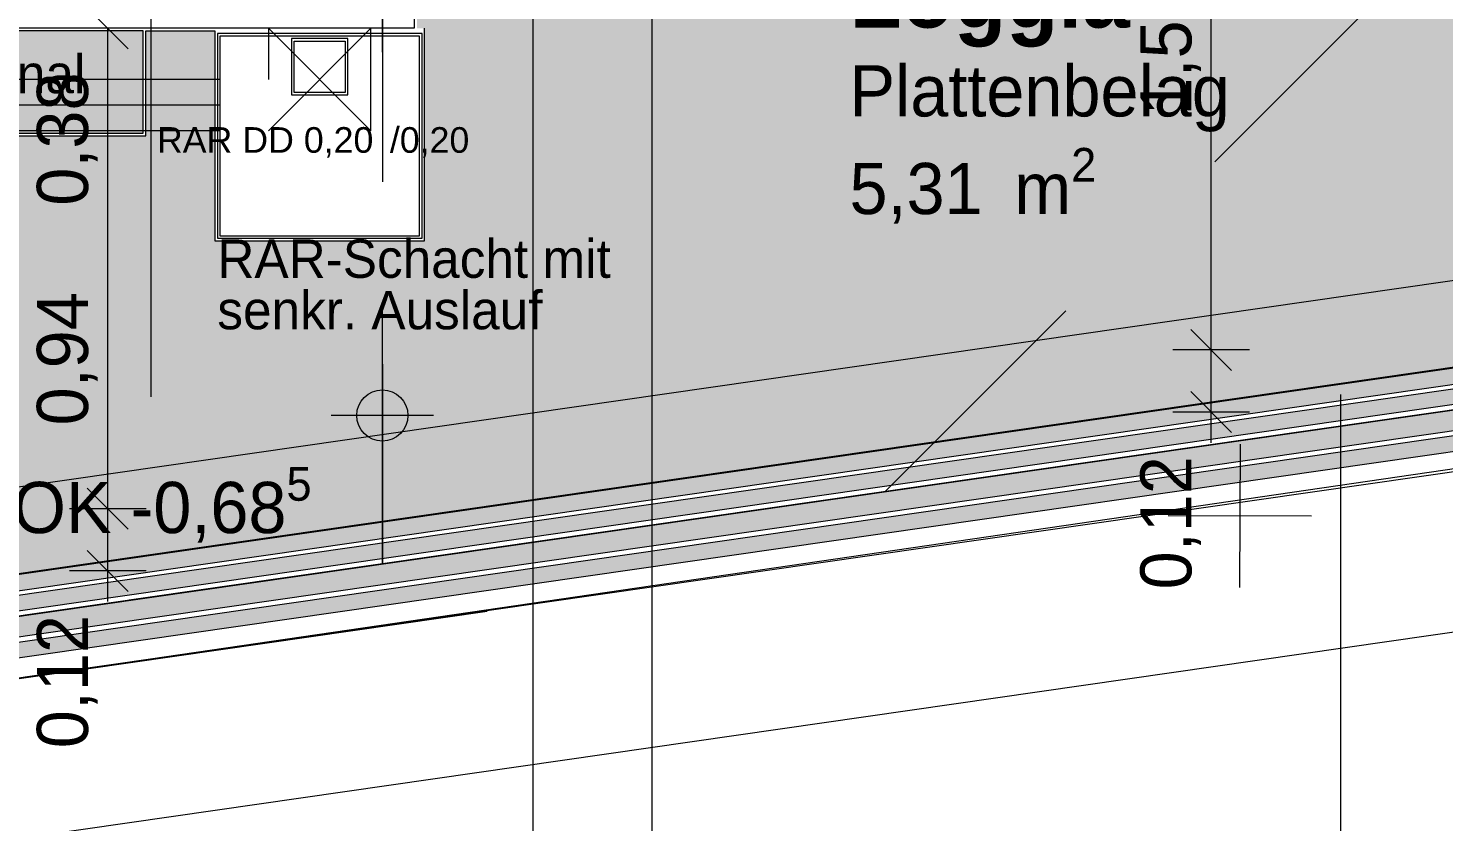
# Model space of a CAD drawing. Header units: metres. Extents: x -3.9 to 83, y -38 to 6.2.
# Drawn here: x 11.76 to 14.527, y -32.629 to -31.08 of the extents above; entities that cross this region are included whole.
import ezdxf

# ---------------------------------------------------------------- set-up
doc = ezdxf.new("R2010")
doc.units = ezdxf.units.M
doc.header["$MEASUREMENT"] = 0
for name, pattern in [('Achse', [0.004, 0.002, -0.001, 0, -0.001]), ('Grenzlinie', [0.008, 0.003, -0.005]), ('PUNKT', [1, 0, -1]), ('Schnittlinie', [0.006, 0.003, -0.0015, 0, -0.0015]), ('Untersicht', [0.001, 0.0005, -0.0005])]:
    doc.linetypes.add(name, pattern=pattern)
for name, color, linetype in [('0._EG PP_2_000 Achsraster', 7, 'Continuous'), ('0._EG PP_2_210 Decke', 7, 'Continuous'), ('0._EG PP_2_220 Bodenaufbau', 7, 'Continuous'), ('0._EG PP_2_221 Bodenaufbau - Abdichtung', 7, 'Continuous'), ('0._EG PP_2_221 Bodenaufbau - Terrassenbelag', 7, 'Continuous'), ('0._EG PP_2_270 Deckendurchbruchsymbol', 7, 'Continuous'), ('0._EG PP_2_450 Absturzsicherung', 7, 'Continuous'), ('0._EG PP_2_611 Entwässerung', 7, 'Continuous'), ('0._EG PP_2_810 Raum', 7, 'Continuous'), ('0._EG PP_2_815 Raumbegrenzung', 7, 'Continuous'), ('0._EG PP_2_851 Marker Schnitt', 7, 'Continuous'), ('0._EG PP_2_950 Polierplan Bemaßung', 7, 'Continuous'), ('0._EG PP_2_955 Polierplan Beschriftung', 7, 'Continuous'), ('0._EG PP_2_Bauwerke_Gebäude - Haus.verm', 7, 'Continuous'), ('0._EG PP_2_Bauwerke_Stützmauer.verm', 7, 'Continuous'), ('0._EG PP_2_Gelände_Geländepunkt.verm', 7, 'Continuous'), ('0._EG PP_2_Kataster Grenzen_Grundstücksgrenze.verm', 7, 'Continuous'), ('0._EG PP_2_Neubau_840 Baulinien', 7, 'Continuous')]:
    doc.layers.add(name, color=color, linetype=linetype)
doc.styles.add('ERSTELLTER_STIL_1', font='arial.ttf')
doc.styles.add('ERSTELLTER_STIL_10', font='')
doc.styles.add('ERSTELLTER_STIL_2', font='')
doc.styles.get('ERSTELLTER_STIL_10').set_extended_font_data('Eurostile', bold=True)
doc.styles.get('ERSTELLTER_STIL_2').set_extended_font_data('Eurostile')
doc.linetypes.add('Grenze Grundstück', pattern='A,0,[1,415_260415_PP_VA_1_3 0 EG1.Shx,S=0.00031746,R=0,X=0,Y=0],-0.04,0', length=0.04)

msp = doc.modelspace()

# ---------------------------------------------------------------- hatches: boundary and pattern name
at = {"layer": '0._EG PP_2_220 Bodenaufbau', "linetype": 'Continuous', "lineweight": 0, "true_color": 0x000000}
msp.add_hatch(color=18, dxfattribs=at).paths.add_polyline_path([(9.67, -32.4759), (18.4055, -31.22), (18.4099, -30.185), (18.2099, -30.185), (18.2062, -31.0466), (9.87, -32.2451), (9.87, -31.215), (9.67, -31.215)])
at = {"layer": '0._EG PP_2_221 Bodenaufbau - Terrassenbelag', "linetype": 'Continuous', "lineweight": 0, "true_color": 0x111111}
msp.add_hatch(color=250, dxfattribs=at).paths.add_polyline_path([(9.8, -31.215), (9.87, -31.215), (9.87, -32.2451), (18.2062, -31.0466), (18.2099, -30.185), (18.0091, -30.185), (18.0091, -30.315), (17.85, -30.315), (17.85, -30.39), (15.59, -30.39), (15.59, -30.185), (15.345, -30.185), (15.345, -30.595), (14.935, -30.595), (14.935, -30.185), (14.665, -30.185), (14.665, -30.39), (12.755, -30.39), (12.755, -30.185), (12.52, -30.185), (12.52, -31.08), (12.535, -31.08), (12.535, -31.495), (12.125, -31.495), (12.125, -31.085), (11.99, -31.085), (11.99, -31.29), (10.08, -31.29), (10.08, -31.085), (9.8, -31.085)])
at = {"layer": '0._EG PP_2_450 Absturzsicherung', "linetype": 'Continuous', "lineweight": 13, "true_color": 0xff6400}
for points in [[(18.6406, -31.1963), (9.665, -32.486), (9.665, -32.5164), (18.6404, -31.2267)], [(18.7302, -31.2744), (9.665, -32.577), (9.665, -32.6073), (18.7301, -31.3047)]]:
    msp.add_hatch(color=30, dxfattribs=at).paths.add_polyline_path(points)
at = {"layer": '0._EG PP_2_450 Absturzsicherung', "linetype": 'Continuous', "lineweight": 13, "true_color": 0xb85600}
msp.add_hatch(color=32, dxfattribs=at).paths.add_polyline_path([(18.6804, -31.231), (9.665, -32.5265), (9.665, -32.5669), (18.6803, -31.2714)])
at = {"layer": '0._EG PP_2_611 Entwässerung', "linetype": 'Continuous', "lineweight": 13, "true_color": 0x89cdad}
msp.add_hatch(color=123, dxfattribs=at).paths.add_polyline_path([(10.085, -31.285), (11.985, -31.285), (11.985, -31.085), (10.085, -31.085)])
at = {"layer": '0._EG PP_2_950 Polierplan Bemaßung', "linetype": 'Continuous', "lineweight": 13, "true_color": 0x6c6cff}
for points in [[(12.4525, -31.8361), (12.5025, -31.8361), (12.4987, -31.8169), (12.4879, -31.8007), (12.4717, -31.7899), (12.4525, -31.7861)], [(12.4525, -31.8361), (12.4025, -31.8361), (12.4063, -31.8552), (12.4172, -31.8714), (12.4334, -31.8822), (12.4525, -31.8861)]]:
    msp.add_hatch(color=171, dxfattribs=at).paths.add_polyline_path(points)

# ---------------------------------------------------------------- linework, layer by layer
at = {"layer": '0._EG PP_2_000 Achsraster', "color": 5, "linetype": 'Achse', "lineweight": 0, "ltscale": 1000}
msp.add_line((12, 3), (12, -36), dxfattribs=at)
at = {"layer": '0._EG PP_2_210 Decke', "color": 8, "linetype": 'Continuous', "lineweight": 13, "ltscale": 1000, "flags": 128}
msp.add_lwpolyline([(0.1962, -30.98), (0.1998, -33.8865), (18.7205, -31.2253), (18.7275, -29.58), (11.985, -29.58), (11.985, -30.48), (9.135, -30.48), (9.135, -30.98)], close=True, dxfattribs=at)
at = {"layer": '0._EG PP_2_220 Bodenaufbau', "color": 7, "linetype": 'Continuous', "lineweight": 13, "ltscale": 1000, "true_color": 0xf4f4f4, "flags": 128}
for points in [[(0.5091, -33.33), (0.1991, -33.3299), (0.1997, -33.8043), (18.4106, -31.1861), (18.4149, -30.18), (12.515, -30.18), (12.515, -31.08), (9.665, -31.08), (9.665, -31.58), (0.5066, -31.58)], [(0.5091, -33.33), (0.1991, -33.3299), (0.1997, -33.8057), (18.5407, -31.1689), (18.5449, -30.18), (12.515, -30.18), (12.515, -31.08), (9.665, -31.08), (9.665, -31.58), (0.5066, -31.58)], [(9.67, -32.4759), (18.4055, -31.22), (18.4099, -30.185), (18.2099, -30.185), (18.2062, -31.0466), (9.87, -32.2451), (9.87, -31.215), (9.67, -31.215)]]:
    msp.add_lwpolyline(points, close=True, dxfattribs=at)
at = {"layer": '0._EG PP_2_221 Bodenaufbau - Abdichtung', "color": 171, "linetype": 'Untersicht', "lineweight": 13, "ltscale": 1000, "true_color": 0x6c6cff, "flags": 128}
for points in [[(15.14, -30.28), (13.4349, -31.9852)], [(13.4349, -31.9852), (15.14, -30.28)], [(12.4525, -30.88), (12.4525, -32.1258)], [(12.4525, -32.1264), (12.4525, -30.88)], [(16.4165, -31.5565), (13.4349, -31.9852)], [(13.4349, -31.9852), (12.4525, -32.1264)], [(12.4525, -32.1258), (10.9297, -32.3447)]]:
    msp.add_lwpolyline(points, dxfattribs=at)
at = {"layer": '0._EG PP_2_221 Bodenaufbau - Terrassenbelag', "color": 7, "linetype": 'Continuous', "lineweight": 18, "ltscale": 1000, "flags": 128}
for points in [[(18.2062, -31.0466), (9.87, -32.2451)], [(11.99, -31.0848), (12.125, -31.0848)], [(11.99, -31.085), (12.125, -31.085)], [(11.99, -31.29), (11.99, -31.085)], [(12.125, -31.085), (12.125, -31.495)], [(12.535, -31.495), (12.535, -31.08)], [(10.08, -31.2898), (11.99, -31.2898)], [(10.08, -31.29), (11.99, -31.29)], [(12.125, -31.4948), (12.535, -31.4948)], [(12.125, -31.495), (12.535, -31.495)]]:
    msp.add_lwpolyline(points, dxfattribs=at)
at = {"layer": '0._EG PP_2_270 Deckendurchbruchsymbol', "color": 7, "linetype": 'Untersicht', "lineweight": 13, "ltscale": 1000}
for p, q in [((12.23, -31.28), (12.43, -31.08)), ((12.23, -31.08), (12.43, -31.28))]:
    msp.add_line(p, q, dxfattribs=at)
at = {"layer": '0._EG PP_2_270 Deckendurchbruchsymbol', "color": 7, "linetype": 'Untersicht', "lineweight": 13, "ltscale": 1000, "flags": 128}
msp.add_lwpolyline([(12.43, -31.28), (12.43, -31.08), (12.23, -31.08), (12.23, -31.28)], close=True, dxfattribs=at)
at = {"layer": '0._EG PP_2_450 Absturzsicherung', "color": 7, "linetype": 'Continuous', "lineweight": 18, "ltscale": 1000}
for p, q in [((18.6404, -31.2267), (9.665, -32.5164)), ((18.6704, -31.2325), (9.665, -32.5265)), ((9.665, -32.5669), (18.6803, -31.2714)), ((9.665, -32.577), (18.7202, -31.2758))]:
    msp.add_line(p, q, dxfattribs=at)
at = {"layer": '0._EG PP_2_450 Absturzsicherung', "color": 7, "linetype": 'Continuous', "lineweight": 18, "ltscale": 1000, "flags": 128}
for points in [[(18.6406, -31.1963), (9.665, -32.486)], [(9.665, -32.6073), (18.7301, -31.3047)]]:
    msp.add_lwpolyline(points, dxfattribs=at)
at = {"layer": '0._EG PP_2_611 Entwässerung', "color": 7, "linetype": 'Continuous', "lineweight": 13, "ltscale": 1000}
for p, q in [((12.53, -31.09), (12.13, -31.09)), ((12.13, -31.09), (12.13, -31.49)), ((12.53, -31.49), (12.53, -31.09)), ((12.525, -31.095), (12.135, -31.095)), ((12.135, -31.095), (12.135, -31.485)), ((12.525, -31.485), (12.525, -31.095)), ((12.13, -31.49), (12.53, -31.49)), ((12.135, -31.485), (12.525, -31.485))]:
    msp.add_line(p, q, dxfattribs=at)
at = {"layer": '0._EG PP_2_611 Entwässerung', "color": 8, "linetype": 'Untersicht', "lineweight": 0, "ltscale": 1000}
for p, q in [((12.135, -31.18), (9.8685, -31.18)), ((12.135, -31.18), (12.135, -31.28)), ((12.135, -31.28), (9.8685, -31.28))]:
    msp.add_line(p, q, dxfattribs=at)
at = {"layer": '0._EG PP_2_611 Entwässerung', "color": 76, "linetype": 'Achse', "lineweight": 13, "ltscale": 1000, "true_color": 0x3f7f02}
msp.add_line((12.135, -31.23), (9.8685, -31.23), dxfattribs=at)
at = {"layer": '0._EG PP_2_611 Entwässerung', "color": 123, "linetype": 'Continuous', "lineweight": 13, "ltscale": 1000, "true_color": 0x89cdad, "flags": 128}
msp.add_lwpolyline([(10.085, -31.285), (11.985, -31.285), (11.985, -31.085), (10.085, -31.085)], close=True, dxfattribs=at)
at = {"layer": '0._EG PP_2_611 Entwässerung', "color": 171, "linetype": 'Continuous', "lineweight": 13, "ltscale": 1000, "true_color": 0x6c6cff, "flags": 128}
for points in [[(12.275, -31.21), (12.385, -31.21), (12.385, -31.1), (12.275, -31.1)], [(12.28, -31.105), (12.38, -31.105), (12.38, -31.205), (12.28, -31.205)]]:
    msp.add_lwpolyline(points, close=True, dxfattribs=at)
at = {"layer": '0._EG PP_2_815 Raumbegrenzung', "color": 8, "linetype": 'PUNKT', "lineweight": 13, "ltscale": 1000, "flags": 128}
msp.add_lwpolyline([(0.507, -31.58), (0.5097, -33.8066), (18.4104, -31.2344), (18.4149, -30.18)], dxfattribs=at)
at = {"layer": '0._EG PP_2_851 Marker Schnitt', "color": 7, "linetype": 'Schnittlinie', "lineweight": 13, "ltscale": 1000}
msp.add_line((14.325, 4.805), (14.325, -35.645), dxfattribs=at)
at = {"layer": '0._EG PP_2_950 Polierplan Bemaßung', "color": 76, "linetype": 'Continuous', "lineweight": 13, "ltscale": 1000, "true_color": 0x3f7f02}
for p, q in [((12.98, -34.47), (12.98, -30.1)), ((12.747, -34.47), (12.747, -30.48))]:
    msp.add_line(p, q, dxfattribs=at)
at = {"layer": '0._EG PP_2_950 Polierplan Bemaßung', "color": 6, "linetype": 'Continuous', "lineweight": 13, "ltscale": 1000, "true_color": 0xfb02fe}
for p, q in [((14.0725, -31.7081), (14.0725, -30.18)), ((11.8758, -31.04), (11.9558, -31.12)), ((11.9158, -32.0182), (11.9158, -31.08)), ((14.0325, -31.6681), (14.1125, -31.7481)), ((14.1475, -31.7081), (13.9975, -31.7081)), ((14.0725, -31.8294), (14.0725, -31.7081)), ((14.0325, -31.7894), (14.1125, -31.8694)), ((14.1475, -31.8294), (13.9975, -31.8294)), ((14.0725, -31.8894), (14.0725, -31.8294)), ((11.8758, -31.9782), (11.9558, -32.0582)), ((11.9908, -32.0182), (11.8408, -32.0182)), ((11.9158, -32.1397), (11.9158, -32.0182)), ((11.8758, -32.0997), (11.9558, -32.1797)), ((11.9908, -32.1397), (11.8408, -32.1397)), ((11.9158, -32.1997), (11.9158, -32.1397))]:
    msp.add_line(p, q, dxfattribs=at)
at = {"layer": '0._EG PP_2_950 Polierplan Bemaßung', "color": 1, "linetype": 'Continuous', "lineweight": 13, "ltscale": 1000, "true_color": 0xfb0106}
msp.add_line((0.1108, -34.3353), (18.8926, -31.6337), dxfattribs=at)
at = {"layer": '0._EG PP_2_950 Polierplan Bemaßung', "color": 171, "linetype": 'Continuous', "lineweight": 13, "ltscale": 1000, "true_color": 0x6c6cff}
for p, q in [((12.4525, -31.7361), (12.4525, -31.9361)), ((12.5525, -31.8361), (12.3525, -31.8361))]:
    msp.add_line(p, q, dxfattribs=at)
msp.add_circle((12.4525, -31.8361), 0.05, dxfattribs=at)
at = {"layer": '0._EG PP_2_Bauwerke_Gebäude - Haus.verm', "color": 9, "linetype": 'Continuous', "lineweight": 13, "ltscale": 1000}
msp.add_line((18.849, -31.3128), (11.3247, -32.4105), dxfattribs=at)
at = {"layer": '0._EG PP_2_Bauwerke_Stützmauer.verm', "color": 9, "linetype": 'Continuous', "lineweight": 13, "ltscale": 1000}
msp.add_line((18.849, -31.3128), (11.3247, -32.4105), dxfattribs=at)
at = {"layer": '0._EG PP_2_Gelände_Geländepunkt.verm', "color": 8, "linetype": 'Continuous', "lineweight": 0, "ltscale": 1000}
for p, q in [((14.1289, -31.8918), (14.1276, -32.1718)), ((13.9883, -32.0312), (14.2683, -32.0324))]:
    msp.add_line(p, q, dxfattribs=at)
at = {"layer": '0._EG PP_2_Kataster Grenzen_Grundstücksgrenze.verm', "color": 96, "linetype": 'Continuous', "lineweight": 13, "ltscale": 1000, "true_color": 0x007e00}
msp.add_line((18.6507, -31.3565), (0.1655, -34.0127), dxfattribs=at)
at = {"layer": '0._EG PP_2_Neubau_840 Baulinien', "color": 76, "linetype": 'Grenze Grundstück', "lineweight": 13, "ltscale": 1000, "true_color": 0x3f7f02, "flags": 128}
msp.add_lwpolyline([(0, -0.0002), (18.985, -0.0012), (18.958, -11.4452), (18.9035, -19.5703), (18.8486, -31.3281), (0.0665, -34.0269), (0.0564, -12.2031)], close=True, dxfattribs=at)
at = {"layer": '0._EG PP_2_Neubau_840 Baulinien', "color": 1, "linetype": 'Grenzlinie', "lineweight": 25, "ltscale": 1000, "true_color": 0xfb0106, "flags": 128}
msp.add_lwpolyline([(-2.7377, -37.8391), (0.1189, -37.4187), (0.0665, -34.0269), (18.8486, -31.3281), (22.8486, -30.6897)], dxfattribs=at)
msp.add_lwpolyline([(-2.7377, -37.8391), (0.1189, -37.4187), (0.0665, -34.0269), (18.8486, -31.3281), (22.8486, -30.6897)], dxfattribs=at)

# ---------------------------------------------------------------- texts
at = {"layer": '0._EG PP_2_270 Deckendurchbruchsymbol', "color": 1, "linetype": 'Continuous', "lineweight": 0, "insert": (12.33, -31.3376), "char_height": 0.05, "attachment_point": 8, "style": 'ERSTELLTER_STIL_1'}
msp.add_mtext('\\A1;{\\pqc;\\pt0;\\fArial|b0|i0|c0|p0;\\W1.000000;RAR DD 0,20\\fArial|b0|i0|c0|p0;\\W1.000000;\\A1{\\H.66x;\\S^  ;}\\fArial|b0|i0|c0|p0;\\W1.000000; /0,20\\fArial|b0|i0|c0|p0;\\W1.000000;\\A1{\\H.66x;\\S^  ;}\\fArial|b0|i0|c0|p0;\\W1.000000;\\fArial|b0|i0|c0|p0;\\W1.000000;\\A1{\\H.66x;\\S^  ;}}', dxfattribs=at)
at = {"layer": '0._EG PP_2_810 Raum', "color": 7, "linetype": 'Continuous', "lineweight": 13, "attachment_point": 1}
for s, insert, char_height, style in [('\\A1;{\\pql;\\pt0;\\fEurostile|b1|i0|c0|p0;\\W1.000000;Loggia}', (13.3655, -30.9536), 0.125, 'ERSTELLTER_STIL_10'), ('\\A1;{\\pql;\\pt0;\\fEurostile|b0|i0|c0|p0;\\W1.000000;Plattenbelag}', (13.3655, -31.1521), 0.1, 'ERSTELLTER_STIL_2'), ('\\A1;{\\pql;\\pt0,0.05;\\fEurostile|b0|i0|c0|p0;\\W1.000000;5,31\\fEurostile|b0|i0|c0|p0;\\W1.000000;\\A1{\\H.66x;\\S^  ;}\\fEurostile|b0|i0|c0|p0;\\W1.000000; m\\fEurostile|b0|i0|c0|p0;\\W1.000000;\\A1{\\H.66x;\\S2^  ;}}', (13.3655, -31.3136), 0.1, 'ERSTELLTER_STIL_2')]:
    msp.add_mtext(s, dxfattribs=dict(at, insert=insert, char_height=char_height, style=style))
at = {"layer": '0._EG PP_2_950 Polierplan Bemaßung', "color": 6, "linetype": 'Continuous', "lineweight": 13, "true_color": 0xfb02fe, "char_height": 0.1, "width": 0.306373, "attachment_point": 7, "rotation": 90, "style": 'ERSTELLTER_STIL_2'}
for s, insert in [('\\A1;{\\pql;\\fEurostile|b0|i0|c0|p0;\\W1.000000;1,53}', (14.0525, -31.2504)), ('\\A1;{\\pql;\\fEurostile|b0|i0|c0|p0;\\W1.000000;0,38}', (11.8958, -31.4264)), ('\\A1;{\\pql;\\fEurostile|b0|i0|c0|p0;\\W1.000000;0,94}', (11.8958, -31.8555)), ('\\A1;{\\pql;\\fEurostile|b0|i0|c0|p0;\\W1.000000;0,12}', (14.0525, -32.1758)), ('\\A1;{\\pql;\\fEurostile|b0|i0|c0|p0;\\W1.000000;0,12}', (11.8958, -32.486))]:
    msp.add_mtext(s, dxfattribs=dict(at, insert=insert))
at = {"layer": '0._EG PP_2_950 Polierplan Bemaßung', "color": 171, "linetype": 'Continuous', "lineweight": 13, "true_color": 0x6c6cff, "insert": (11.2691, -32.095), "char_height": 0.1, "attachment_point": 7, "style": 'ERSTELLTER_STIL_2'}
msp.add_mtext('\\A1;{\\pql;\\fEurostile|b0|i0|c0|p0;\\W1.000000;Gefälle OK -0,68\\fEurostile|b0|i0|c0|p0;\\W1.000000;\\A1{\\H.66x;\\S5^  ;}}', dxfattribs=at)
at = {"layer": '0._EG PP_2_955 Polierplan Beschriftung', "color": 7, "linetype": 'Continuous', "lineweight": 13, "insert": (14.5639, -30.4487), "char_height": 0.075, "attachment_point": 1, "rotation": 278.1856, "style": 'ERSTELLTER_STIL_2'}
msp.add_mtext('\\A1;{\\pql;\\fEurostile|b0|i0|c0|p0;\\W1.000000;Wasserleitkanal\\fEurostile|b0|i0|c0|p0;\\W1.000000;  }', dxfattribs=at)
at = {"layer": '0._EG PP_2_955 Polierplan Beschriftung', "color": 7, "linetype": 'Continuous', "lineweight": 13, "insert": (11.1641, -31.2077), "char_height": 0.075, "attachment_point": 7, "style": 'ERSTELLTER_STIL_2'}
msp.add_mtext('\\A1;{\\pql;\\fEurostile|b0|i0|c0|p0;\\W1.000000;Wasserleitkanal\\fEurostile|b0|i0|c0|p0;\\W1.000000;  }', dxfattribs=at)
at = {"layer": '0._EG PP_2_955 Polierplan Beschriftung', "color": 7, "linetype": 'Continuous', "lineweight": 13, "insert": (12.13, -31.4923), "char_height": 0.075, "width": 0.868437, "attachment_point": 1, "line_spacing_factor": 0.803591, "style": 'ERSTELLTER_STIL_2'}
msp.add_mtext('\\A1;{\\pql;\\fEurostile|b0|i0|c0|p0;\\W1.000000;RAR-Schacht mit senkr. Auslauf\\fEurostile|b0|i0|c0|p0;\\W1.000000;  }', dxfattribs=at)

doc.saveas('drawing.dxf')
